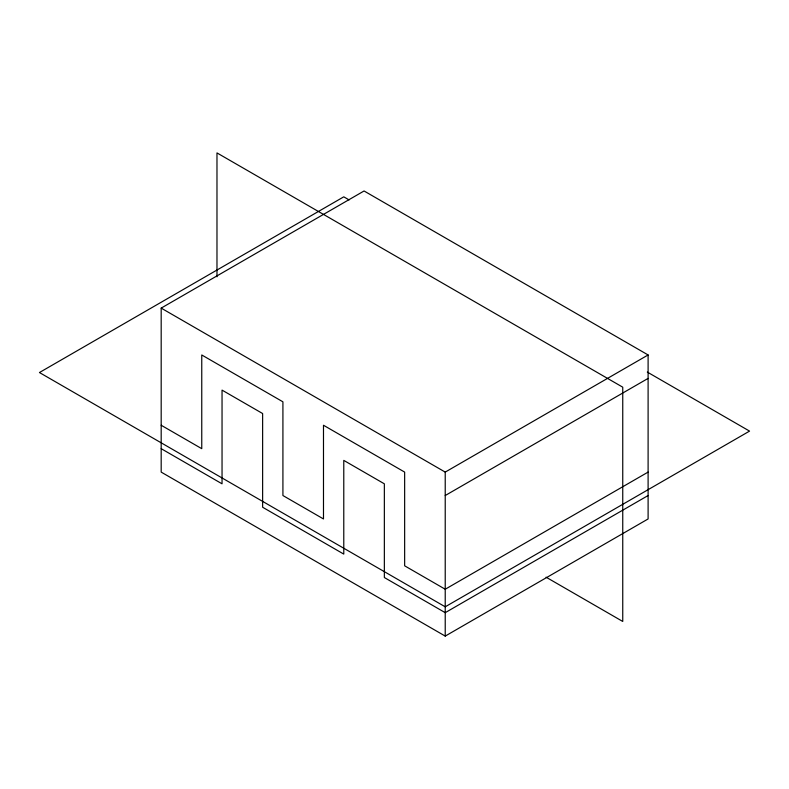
<?xml version="1.0" encoding="UTF-8"?>
<svg xmlns="http://www.w3.org/2000/svg" width="789" height="789" viewBox="0 0 789 789"><rect width="100%" height="100%" fill="white"/><g stroke="black" fill="none" stroke-linecap="round" stroke-linejoin="round"><path stroke-width="1.18" d="M161.183 308.114L364.064 190.977L648.104 354.961L648.104 518.955L445.223 636.092L161.183 472.108L161.183 308.114L445.223 472.098L648.104 354.961M445.223 495.531L648.104 378.395M648.104 472.098L445.223 589.235L404.649 565.812L404.649 472.098L323.49 425.251L323.49 518.955L282.916 495.531L282.916 401.818L201.757 354.971L201.757 448.675L161.183 425.251M648.104 495.531L445.223 612.668L384.351 577.528L384.351 483.815L343.777 460.391L343.777 554.095L262.629 507.248L262.629 413.535L222.044 390.111L222.044 483.815L161.183 448.675M349.103 199.913L343.777 196.836L39.45 372.536L445.223 606.81L749.55 431.11L647.305 372.073M546.067 577.183L622.748 621.456L622.748 387.182L216.975 152.908L216.975 276.791M445.223 472.098L445.223 636.092"/></g></svg>
